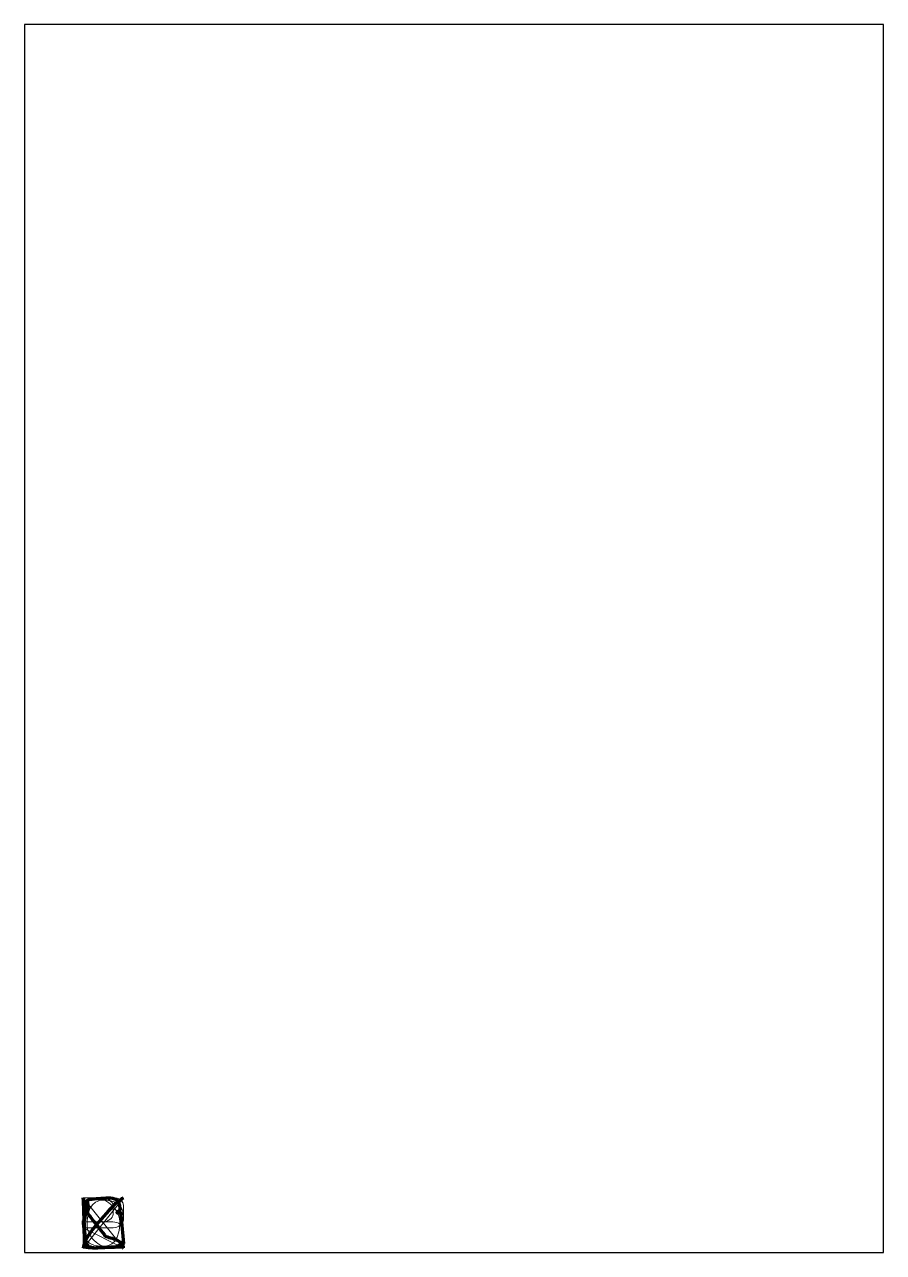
# Model space of a CAD drawing. Header units: millimetres. Extents: x 0 to 14000, y 0 to 20000.
import ezdxf

# ---------------------------------------------------------------- set-up
doc = ezdxf.new("R2010")
doc.units = ezdxf.units.MM

msp = doc.modelspace()

# ---------------------------------------------------------------- linework, layer by layer
at = {"layer": 'dxf_samples_TOYOTA_COROLLA_VERSO_2_layer 2', "color": 142, "lineweight": 158}
for points, knots in [([(956, 891), (956, 891), (1016, 650), (1016, 650), (1016, 650), (1034, 628), (1051, 606), (1068, 583), (1068, 583), (1146, 484), (1224, 384), (1302, 285), (1302, 285), (1306, 279), (1314, 263), (1326, 259), (1326, 259), (1392, 239), (1465, 222), (1511, 200), (1511, 200), (1576, 169), (1593, 125), (1605, 92), (1605, 92), (1606, 90), (1607, 87), (1607, 85), (1607, 85), (1609, 80), (1611, 75), (1613, 70)], [0, 0, 0, 0, 0.111111, 0.111111, 0.111111, 0.111111, 0.222222, 0.222222, 0.222222, 0.222222, 0.333333, 0.333333, 0.333333, 0.333333, 0.444444, 0.444444, 0.444444, 0.444444, 0.555556, 0.555556, 0.555556, 0.555556, 0.666667, 0.666667, 0.666667, 0.666667, 0.777778, 0.777778, 0.777778, 0.777778, 1, 1, 1, 1]), ([(1613, 891), (1563, 855), (1491, 809), (1456, 771), (1456, 771), (1347, 653), (1233, 528), (1135, 408), (1135, 408), (1099, 364), (1069, 319), (1039, 275), (1039, 275), (1039, 275), (1035, 268), (1035, 268), (1035, 268), (989, 200), (969, 141), (956, 70)], [0, 0, 0, 0, 0.166667, 0.166667, 0.166667, 0.166667, 0.333333, 0.333333, 0.333333, 0.333333, 0.5, 0.5, 0.5, 0.5, 0.666667, 0.666667, 0.666667, 0.666667, 1, 1, 1, 1]), ([(1613, 87), (1558, 87), (1505, 89), (1450, 86), (1450, 86), (1384, 82), (1319, 80), (1253, 77), (1253, 77), (1241, 76), (1230, 75), (1218, 75), (1218, 75), (1187, 74), (1156, 71), (1126, 70), (1126, 70), (1111, 70), (1111, 71), (1099, 79), (1099, 79), (1084, 89), (1055, 82), (1038, 80), (1038, 80), (1029, 80), (1015, 78), (1006, 81), (1006, 81), (994, 88), (995, 112), (994, 126), (994, 126), (994, 126), (994, 128), (994, 128), (994, 128), (989, 240), (983, 351), (977, 463), (977, 463), (970, 605), (963, 748), (956, 891)], [0, 0, 0, 0, 0.083333, 0.083333, 0.083333, 0.083333, 0.166667, 0.166667, 0.166667, 0.166667, 0.25, 0.25, 0.25, 0.25, 0.333333, 0.333333, 0.333333, 0.333333, 0.416667, 0.416667, 0.416667, 0.416667, 0.5, 0.5, 0.5, 0.5, 0.583333, 0.583333, 0.583333, 0.583333, 0.666667, 0.666667, 0.666667, 0.666667, 0.75, 0.75, 0.75, 0.75, 0.833333, 0.833333, 0.833333, 0.833333, 1, 1, 1, 1])]:
    msp.add_open_spline(points, degree=3, knots=knots, dxfattribs=at)
at = {"layer": 'dxf_samples_TOYOTA_COROLLA_VERSO_2_layer 2', "color": 250, "lineweight": 9}
for points, knots in [([(956, 496), (1117, 496), (1278, 496), (1440, 496), (1440, 496), (1527, 496), (1613, 439), (1613, 372), (1613, 372), (1613, 334), (1613, 234), (1613, 197), (1613, 197), (1613, 136), (1545, 70), (1442, 71), (1442, 71), (1281, 71), (1119, 71), (958, 71), (958, 71), (958, 344), (958, 617), (958, 890), (958, 890), (1063, 890), (1169, 890), (1274, 890), (1274, 890), (1348, 891), (1441, 828), (1442, 764), (1442, 764), (1442, 696), (1442, 691), (1442, 623), (1442, 623), (1443, 555), (1361, 496), (1272, 496)], [0, 0, 0, 0, 0.090909, 0.090909, 0.090909, 0.090909, 0.181818, 0.181818, 0.181818, 0.181818, 0.272727, 0.272727, 0.272727, 0.272727, 0.363636, 0.363636, 0.363636, 0.363636, 0.454545, 0.454545, 0.454545, 0.454545, 0.545455, 0.545455, 0.545455, 0.545455, 0.636364, 0.636364, 0.636364, 0.636364, 0.727273, 0.727273, 0.727273, 0.727273, 0.818182, 0.818182, 0.818182, 0.818182, 1, 1, 1, 1]), ([(956, 70), (956, 70), (956, 891), (956, 891), (956, 891), (1117, 891), (1278, 891), (1439, 891), (1439, 891), (1544, 890), (1613, 841), (1613, 763), (1613, 763), (1613, 696), (1613, 595), (1613, 528), (1613, 528), (1613, 466), (1532, 403), (1442, 402), (1442, 402), (1442, 402), (956, 402), (956, 402), (956, 402), (956, 402), (1613, 70), (1613, 70)], [0, 0, 0, 0, 0.125, 0.125, 0.125, 0.125, 0.25, 0.25, 0.25, 0.25, 0.375, 0.375, 0.375, 0.375, 0.5, 0.5, 0.5, 0.5, 0.625, 0.625, 0.625, 0.625, 0.75, 0.75, 0.75, 0.75, 1, 1, 1, 1]), ([(1613, 198), (1607, 122), (1533, 74), (1438, 73), (1438, 73), (1335, 73), (1231, 73), (1128, 73), (1128, 73), (1043, 70), (956, 132), (956, 198), (956, 198), (956, 386), (956, 575), (956, 764), (956, 764), (957, 834), (1034, 890), (1129, 890), (1129, 890), (1232, 890), (1335, 890), (1438, 890), (1438, 890), (1524, 891), (1612, 842), (1613, 762)], [0, 0, 0, 0, 0.125, 0.125, 0.125, 0.125, 0.25, 0.25, 0.25, 0.25, 0.375, 0.375, 0.375, 0.375, 0.5, 0.5, 0.5, 0.5, 0.625, 0.625, 0.625, 0.625, 0.75, 0.75, 0.75, 0.75, 1, 1, 1, 1]), ([(1613, 70), (1613, 70), (956, 70), (956, 70), (956, 70), (956, 70), (956, 891), (956, 891)], [0, 0, 0, 0, 0.333333, 0.333333, 0.333333, 0.333333, 1, 1, 1, 1]), ([(956, 70), (956, 70), (956, 891), (956, 891), (956, 891), (1117, 891), (1278, 891), (1439, 891), (1439, 891), (1544, 890), (1613, 841), (1613, 763), (1613, 763), (1613, 696), (1613, 595), (1613, 528), (1613, 528), (1613, 466), (1532, 403), (1442, 402), (1442, 402), (1442, 402), (956, 402), (956, 402), (956, 402), (956, 402), (1613, 70), (1613, 70)], [0, 0, 0, 0, 0.125, 0.125, 0.125, 0.125, 0.25, 0.25, 0.25, 0.25, 0.375, 0.375, 0.375, 0.375, 0.5, 0.5, 0.5, 0.5, 0.625, 0.625, 0.625, 0.625, 0.75, 0.75, 0.75, 0.75, 1, 1, 1, 1]), ([(1324, 70), (1153, 163), (956, 277), (1036, 628), (1036, 628), (1097, 891), (1306, 866), (1451, 828), (1451, 828), (1566, 798), (1601, 721), (1613, 588)], [0, 0, 0, 0, 0.25, 0.25, 0.25, 0.25, 0.5, 0.5, 0.5, 0.5, 1, 1, 1, 1]), ([(1248, 891), (1410, 788), (1613, 670), (1539, 336), (1539, 336), (1480, 70), (1282, 86), (1131, 121), (1131, 121), (1020, 146), (971, 222), (956, 354)], [0, 0, 0, 0, 0.25, 0.25, 0.25, 0.25, 0.5, 0.5, 0.5, 0.5, 1, 1, 1, 1])]:
    msp.add_open_spline(points, degree=3, knots=knots, dxfattribs=at)
for points in [[(1613, 891), (1613, 891), (956, 70), (956, 70)], [(1613, 70), (1613, 70), (956, 891), (956, 891)]]:
    msp.add_open_spline(points, degree=3, dxfattribs=at)
at = {"layer": 'dxf_samples_TOYOTA_COROLLA_VERSO_2_layer 3', "color": 242, "lineweight": 158}
msp.add_open_spline([(1468, 83), (1475, 84), (1482, 86), (1488, 89), (1488, 89), (1502, 97), (1516, 105), (1530, 113), (1530, 113), (1563, 132), (1553, 133), (1592, 131), (1592, 131), (1610, 131), (1613, 130), (1612, 148), (1612, 148), (1598, 303), (1585, 458), (1572, 614), (1572, 614), (1572, 621), (1572, 640), (1568, 644), (1568, 644), (1562, 650), (1531, 644), (1523, 643), (1523, 643), (1517, 642), (1503, 642), (1506, 652), (1506, 652), (1508, 658), (1533, 676), (1540, 680), (1540, 680), (1551, 688), (1556, 689), (1555, 705), (1555, 705), (1552, 730), (1549, 758), (1543, 783), (1543, 783), (1536, 808), (1512, 849), (1491, 864), (1491, 864), (1461, 882), (1404, 891), (1370, 890), (1370, 890), (1261, 888), (1164, 876), (1057, 860), (1057, 860), (1035, 857), (1022, 855), (1026, 829), (1026, 829), (1029, 813), (1032, 797), (1036, 781), (1036, 781), (1038, 769), (1039, 750), (1038, 737), (1038, 737), (1038, 714), (1028, 686), (1020, 664), (1020, 664), (1012, 641), (993, 615), (989, 592), (989, 592), (989, 583), (989, 571), (989, 561), (989, 561), (987, 517), (965, 526), (960, 516), (960, 516), (956, 508), (965, 439), (966, 425), (966, 425), (972, 361), (976, 297), (981, 233), (981, 233), (983, 203), (986, 174), (987, 144), (987, 144), (987, 139), (987, 124), (993, 121), (993, 121), (1003, 117), (1023, 132), (1033, 120), (1033, 120), (1041, 109), (1025, 84), (1036, 77), (1036, 77), (1038, 75), (1043, 75), (1046, 75), (1046, 75), (1069, 74), (1091, 78), (1115, 75), (1115, 75), (1119, 74), (1123, 74), (1127, 73), (1127, 73), (1134, 71), (1139, 71), (1144, 70), (1144, 70), (1149, 70), (1468, 83), (1468, 83)], degree=3, knots=[0, 0, 0, 0, 0.030303, 0.030303, 0.030303, 0.030303, 0.060606, 0.060606, 0.060606, 0.060606, 0.090909, 0.090909, 0.090909, 0.090909, 0.121212, 0.121212, 0.121212, 0.121212, 0.151515, 0.151515, 0.151515, 0.151515, 0.181818, 0.181818, 0.181818, 0.181818, 0.212121, 0.212121, 0.212121, 0.212121, 0.242424, 0.242424, 0.242424, 0.242424, 0.272727, 0.272727, 0.272727, 0.272727, 0.30303, 0.30303, 0.30303, 0.30303, 0.333333, 0.333333, 0.333333, 0.333333, 0.363636, 0.363636, 0.363636, 0.363636, 0.393939, 0.393939, 0.393939, 0.393939, 0.424242, 0.424242, 0.424242, 0.424242, 0.454545, 0.454545, 0.454545, 0.454545, 0.484848, 0.484848, 0.484848, 0.484848, 0.515152, 0.515152, 0.515152, 0.515152, 0.545455, 0.545455, 0.545455, 0.545455, 0.575758, 0.575758, 0.575758, 0.575758, 0.606061, 0.606061, 0.606061, 0.606061, 0.636364, 0.636364, 0.636364, 0.636364, 0.666667, 0.666667, 0.666667, 0.666667, 0.69697, 0.69697, 0.69697, 0.69697, 0.727273, 0.727273, 0.727273, 0.727273, 0.757576, 0.757576, 0.757576, 0.757576, 0.787879, 0.787879, 0.787879, 0.787879, 0.818182, 0.818182, 0.818182, 0.818182, 0.848485, 0.848485, 0.848485, 0.848485, 0.878788, 0.878788, 0.878788, 0.878788, 0.909091, 0.909091, 0.909091, 0.909091, 0.939394, 0.939394, 0.939394, 0.939394, 1, 1, 1, 1], dxfattribs=at)
at = {"layer": 'SHEET_BOUNDARY', "color": 1}
msp.add_lwpolyline([(0, 0), (14000, 0), (14000, 20000), (0, 20000), (0, 0)], dxfattribs=at)

doc.saveas('drawing.dxf')
